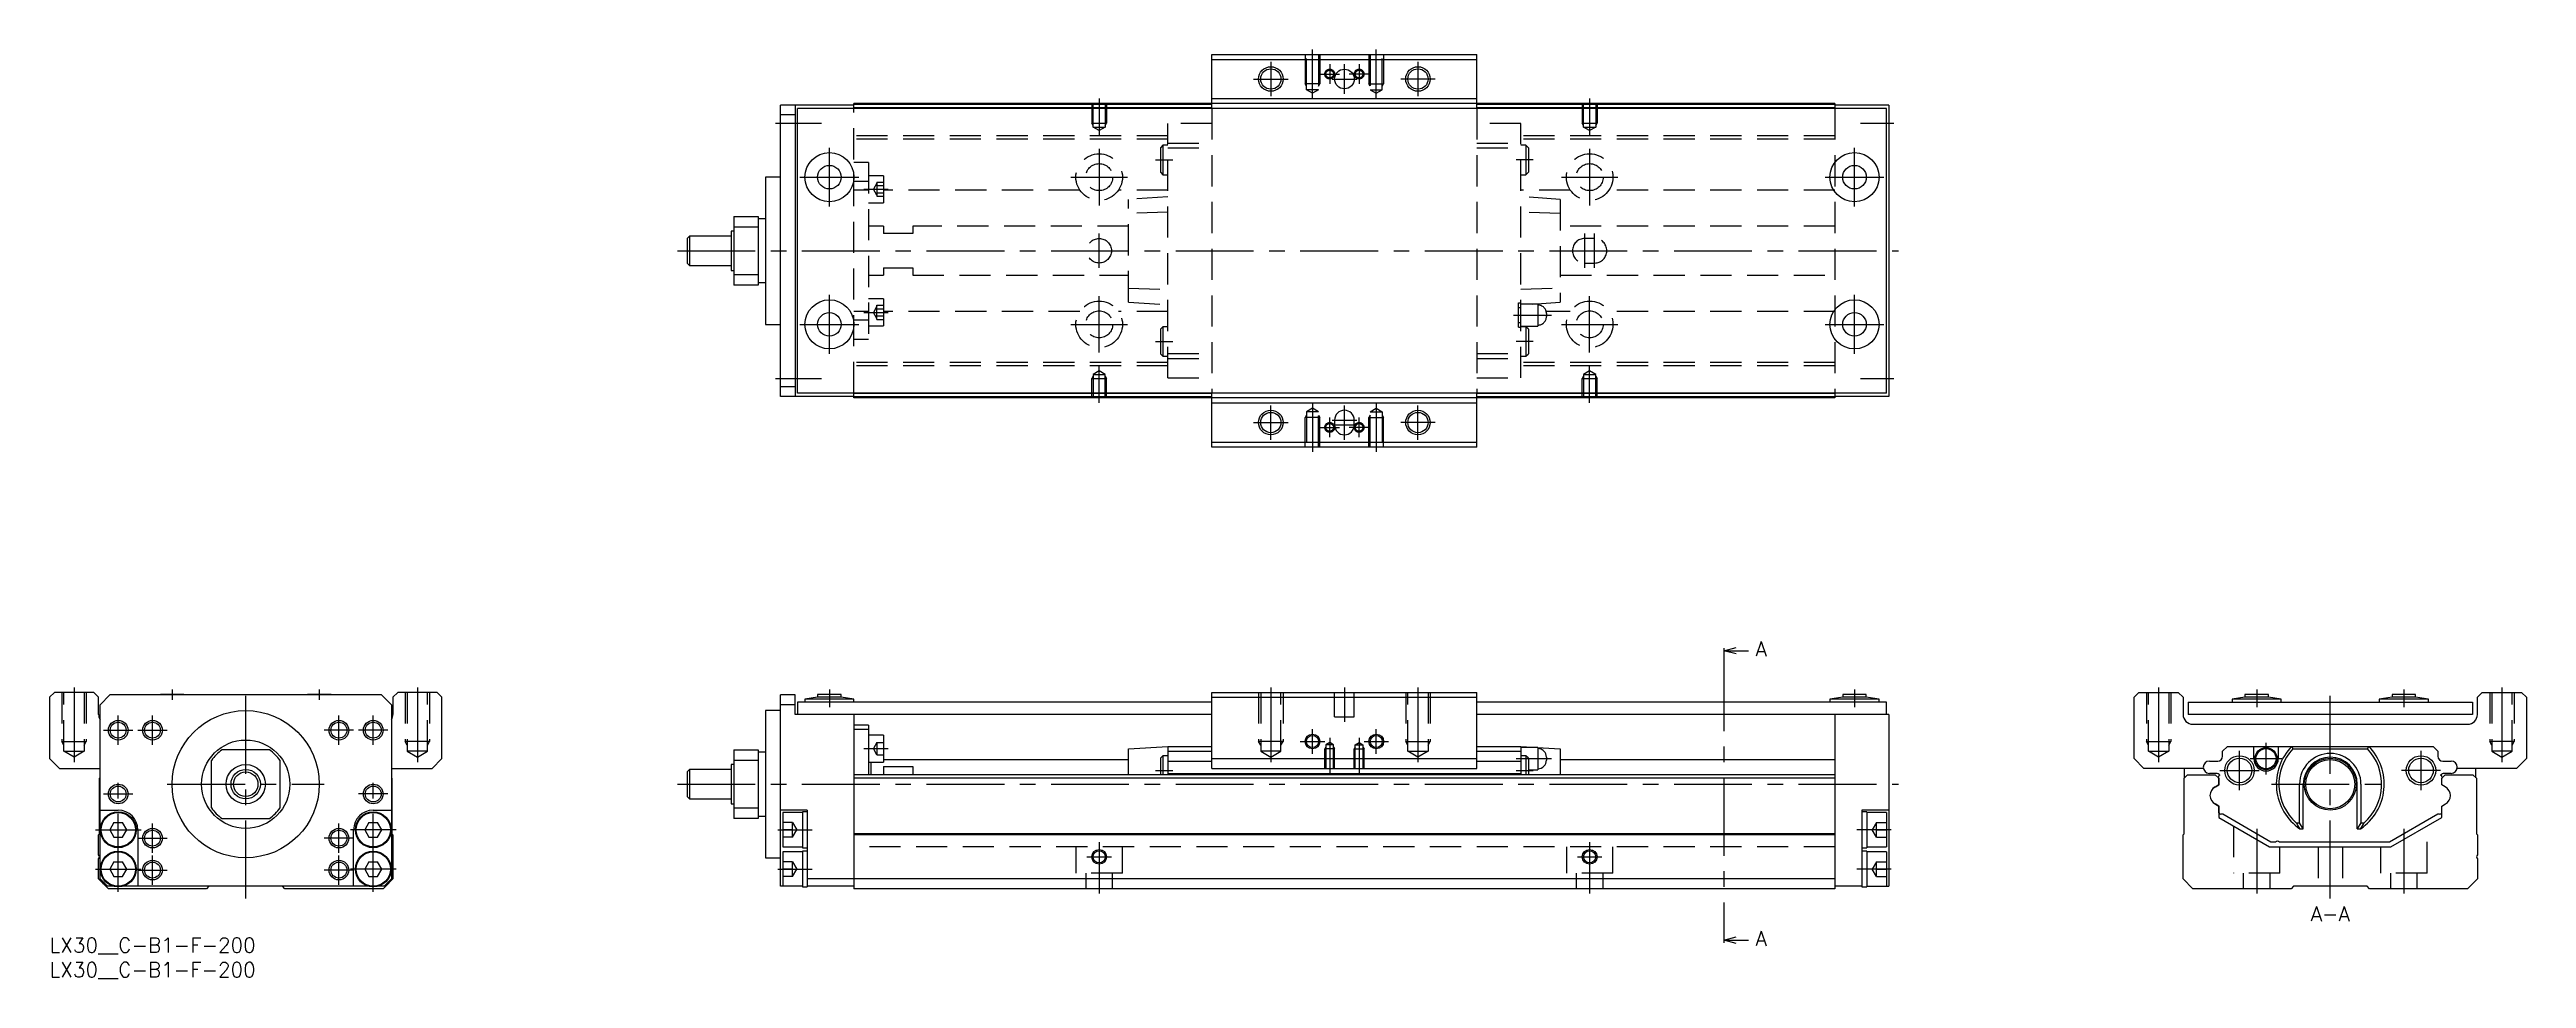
# Model space of a CAD drawing. Extents: x 0 to 505, y -8 to 181.
import ezdxf

# ---------------------------------------------------------------- set-up
doc = ezdxf.new("R2010")
doc.units = 0
doc.header["$LTSCALE"] = 0.5
doc.linetypes.add('CENTER', pattern=[50.8, 31.75, -6.35, 6.35, -6.35])
doc.linetypes.add('DASHED', pattern=[19.05, 12.7, -6.35])
for name, color, linetype in [('MSM_CENTER', 1, 'CENTER'), ('MSM_CONTINUOUS', 7, 'CONTINUOUS'), ('MSM_DASHED', 4, 'DASHED'), ('MSM_NARROW', 5, 'CONTINUOUS'), ('MSM_PART_NUMBER', 7, 'CONTINUOUS')]:
    doc.layers.add(name, color=color, linetype=linetype)
doc.styles.get("Standard").update_dxf_attribs({"font": 'txt.shx', "height": 3, "bigfont": 'bigfont.shx'})

# ---------------------------------------------------------------- blocks, each defined once
blk = doc.blocks.new('*U2')
at = {"layer": 'MSM_PART_NUMBER'}
blk.add_text('LX30__C-B1-F-200', height=3, dxfattribs=at).set_placement((0, -3))
blk = doc.blocks.new('*U3')
at = {"layer": 'MSM_PART_NUMBER'}
blk.add_text('LX30__C-B1-F-200', height=3, dxfattribs=at).set_placement((0, -8))

msp = doc.modelspace()

# ---------------------------------------------------------------- linework, layer by layer
at = {"layer": 'MSM_CENTER'}
for p, q in [((249, 178.5), (249, 171.5)), ((257.5, 171.09), (257.5, 181)), ((261, 178), (261, 174)), ((264, 172), (264, 178)), ((267, 178), (267, 174)), ((270.5, 171.09), (270.5, 181)), ((279, 178.5), (279, 171.5)), ((245.5, 175), (252.5, 175)), ((259, 176), (263, 176)), ((261.5, 175), (266.5, 175)), ((269, 176), (265, 176)), ((282.5, 175), (275.5, 175)), ((214, 171), (214, 163.49)), ((314, 171), (314, 163.49)), ((148, 166), (157.4, 166)), ((369.25, 166), (376, 166)), ((159, 149), (159, 161)), ((214, 160.75), (214, 149.25)), ((225.5, 158.5), (229, 158.5)), ((302.5, 158.5), (299, 158.5)), ((314, 160.75), (314, 149.25)), ((368, 149), (368, 161)), ((153, 155), (165, 155)), ((166, 152.55), (171, 152.55)), ((208.25, 155), (219.75, 155)), ((308.25, 155), (319.75, 155)), ((362, 155), (374, 155)), ((214, 136.5), (214, 143.5)), ((313, 136.5), (313, 143.5)), ((315, 136.5), (315, 143.5)), ((128, 140), (377, 140)), ((159, 119), (159, 131)), ((166, 127.44), (171, 127.44)), ((214, 119.25), (214, 130.75)), ((298.5, 126.9), (306.2, 126.9)), ((314, 119.25), (314, 130.75)), ((368, 119), (368, 131)), ((153, 125), (165, 125)), ((208.25, 125), (219.75, 125)), ((225.5, 121.5), (229, 121.5)), ((302.5, 121.5), (299, 121.5)), ((308.25, 125), (319.75, 125)), ((362, 125), (374, 125)), ((214, 109), (214, 116.51)), ((314, 109), (314, 116.51)), ((148, 114), (157.4, 114)), ((369.25, 114), (376, 114)), ((249, 101.5), (249, 108.5)), ((257.5, 108.91), (257.5, 99)), ((264, 101.5), (264, 108.5)), ((270.5, 108.91), (270.5, 99)), ((279, 101.5), (279, 108.5)), ((245.5, 105), (252.5, 105)), ((259, 104), (263, 104)), ((261, 102), (261, 106)), ((261.5, 105.5), (266.5, 105.5)), ((261.5, 104.5), (266.5, 104.5)), ((269, 104), (265, 104)), ((267, 102), (267, 106)), ((282.5, 105), (275.5, 105)), ((341.37, 58), (341.37, 0)), ((5, 51), (5, 35.81)), ((25, 50.6), (25, 48.5)), ((40, 8), (40, 51.5)), ((55, 50.6), (55, 48.5)), ((75, 51), (75, 35.81)), ((159, 50.6), (159, 47)), ((249, 51), (249, 35.81)), ((264, 51), (264, 44)), ((279, 51), (279, 35.81)), ((368, 50.6), (368, 47)), ((430, 51), (430, 35.81)), ((450, 50.6), (450, 47)), ((465, 8), (465, 51.5)), ((480, 50.6), (480, 47)), ((500, 51), (500, 35.81)), ((11, 42.3), (17, 42.3)), ((14, 39.3), (14, 45.3)), ((18, 42.3), (24, 42.3)), ((21, 39.3), (21, 45.3)), ((62, 42.3), (56, 42.3)), ((59, 39.3), (59, 45.3)), ((69, 42.3), (63, 42.3)), ((66, 39.3), (66, 45.3)), ((257.5, 37.5), (257.5, 42.5)), ((261, 40.76), (261, 33.5)), ((267, 40.76), (267, 33.5)), ((270.5, 37.5), (270.5, 42.5)), ((166, 38.55), (171, 38.55)), ((255, 40), (260, 40)), ((268, 40), (273, 40)), ((299, 36.5), (306.2, 36.5)), ((446.5, 30.1), (446.5, 38.1)), ((448.65, 36.5), (455.15, 36.5)), ((451.9, 33.25), (451.9, 39.75)), ((483.5, 30.1), (483.5, 38.1)), ((14, 9.35), (14, 32.3)), ((24, 31.3), (56, 31.3)), ((66, 9.35), (66, 32.3)), ((128, 31.3), (377, 31.3)), ((225.5, 34.1), (229, 34.1)), ((299, 34.1), (302.5, 34.1)), ((442.5, 34.1), (450.5, 34.1)), ((453, 31.3), (477, 31.3)), ((487.5, 34.1), (479.5, 34.1)), ((11, 29.3), (17, 29.3)), ((69, 29.3), (63, 29.3)), ((9.35, 22), (18.65, 22)), ((18, 20.3), (24, 20.3)), ((21, 17.3), (21, 23.3)), ((62, 20.3), (56, 20.3)), ((59, 17.3), (59, 23.3)), ((70.65, 22), (61.35, 22)), ((148.5, 22), (155.5, 22)), ((375.5, 22), (368.5, 22)), ((450, 22.18), (450, 9)), ((480, 22.18), (480, 9)), ((21, 10.8), (21, 16.8)), ((59, 10.8), (59, 16.8)), ((211.5, 16.5), (216.5, 16.5)), ((214, 19.5), (214, 9)), ((311.5, 16.5), (316.5, 16.5)), ((314, 19.5), (314, 9)), ((9.35, 14), (18.65, 14)), ((18, 13.8), (24, 13.8)), ((62, 13.8), (56, 13.8)), ((70.65, 14), (61.35, 14)), ((148.5, 14), (155.5, 14)), ((375.5, 14), (368.5, 14))]:
    msp.add_line(p, q, dxfattribs=at)
at = {"layer": 'MSM_CONTINUOUS'}
for p, q in [((237, 180), (291, 180)), ((237, 169), (237, 180)), ((237, 179), (291, 179)), ((291, 169), (291, 180)), ((164, 169.7), (149, 169.7)), ((149, 110.3), (149, 169.7)), ((152, 167.7), (149, 167.7)), ((152, 169.7), (152, 110.3)), ((152.5, 111), (152.5, 169)), ((374.5, 169), (152.5, 169)), ((364, 170), (164, 170)), ((164, 169), (164, 170)), ((237, 169.8), (164, 169.8)), ((237, 169.1), (164, 169.1)), ((237, 171), (291, 171)), ((364, 169.8), (291, 169.8)), ((364, 169.1), (291, 169.1)), ((364, 170), (364, 169)), ((375, 169.7), (364, 169.7)), ((374.5, 111), (374.5, 169)), ((375, 169.7), (375, 110.3)), ((146, 155), (146, 125)), ((149, 155), (146, 155)), ((139.5, 147), (144.5, 147)), ((139.5, 147), (139.5, 133)), ((144.5, 147), (144.5, 133)), ((146, 146.5), (144.5, 146.5)), ((130.5, 143), (130, 142.5)), ((130, 142.5), (130, 137.5)), ((130.5, 143), (130.5, 137)), ((139, 143), (130.5, 143)), ((139, 144), (139, 136)), ((139.5, 144), (139, 144)), ((144.5, 144.82), (139.5, 144.82)), ((130, 137.5), (130.5, 137)), ((130.5, 137), (139, 137)), ((139, 136), (139.5, 136)), ((139.5, 135.18), (144.5, 135.18)), ((144.5, 133), (139.5, 133)), ((144.5, 133.5), (146, 133.5)), ((146, 125), (149, 125)), ((152, 112.3), (149, 112.3)), ((164, 110.3), (149, 110.3)), ((374.5, 111), (152.5, 111)), ((164, 110), (164, 111)), ((237, 110.9), (164, 110.9)), ((237, 110.2), (164, 110.2)), ((364, 110), (164, 110)), ((237, 100), (237, 111)), ((237, 109), (291, 109)), ((291, 100), (291, 111)), ((364, 110.9), (291, 110.9)), ((364, 110.2), (291, 110.2)), ((364, 111), (364, 110)), ((375, 110.3), (364, 110.3)), ((262, 105.5), (262, 104.5)), ((266, 104.5), (266, 105.5)), ((237, 101), (291, 101)), ((291, 100), (237, 100)), ((341.37, 58.5), (343.87, 59.17)), ((341.37, 59), (341.37, 58)), ((343.87, 57.83), (341.37, 58.5)), ((341.37, 58.5), (346.38, 58.5)), ((1, 50), (0, 49)), ((0, 49), (0, 36.5)), ((9, 50), (1, 50)), ((10, 49), (9, 50)), ((10, 45.5), (10, 49)), ((12.3, 49.5), (10.3, 47.5)), ((10.3, 12), (10.3, 47.5)), ((67.7, 49.5), (12.3, 49.5)), ((22.6, 49.6), (22.6, 49.5)), ((27.4, 49.6), (22.6, 49.6)), ((27.4, 49.5), (27.4, 49.6)), ((52.6, 49.6), (52.6, 49.5)), ((57.4, 49.6), (52.6, 49.6)), ((57.4, 49.5), (57.4, 49.6)), ((69.7, 47.5), (67.7, 49.5)), ((69.7, 47.5), (69.7, 12)), ((71, 50), (70, 49)), ((70, 49), (70, 45.5)), ((79, 50), (71, 50)), ((80, 49), (79, 50)), ((80, 36.5), (80, 49)), ((149, 46.3), (146, 46.3)), ((146, 46.3), (146, 16.3)), ((149, 10.5), (149, 49.5)), ((152, 49.5), (149, 49.5)), ((152, 47.5), (149, 47.5)), ((152, 45.5), (152, 49.5)), ((237, 45.5), (152, 45.5)), ((152.5, 48), (152.5, 45.5)), ((237, 48), (152.5, 48)), ((156.6, 49), (154, 48.6)), ((154, 48.6), (154, 48)), ((164, 48.6), (154, 48.6)), ((156.6, 49.6), (156.6, 49)), ((161.4, 49.6), (156.6, 49.6)), ((161.4, 49), (156.6, 49)), ((161.4, 49), (161.4, 49.6)), ((164, 48.6), (161.4, 49)), ((164, 48), (164, 48.6)), ((164, 45.5), (164, 10)), ((237, 34.5), (237, 50)), ((237, 50), (291, 50)), ((237, 49), (291, 49)), ((291, 34.5), (291, 50)), ((374.5, 48), (291, 48)), ((375, 45.5), (291, 45.5)), ((365.6, 49), (363, 48.6)), ((363, 48.6), (363, 48)), ((373, 48.6), (363, 48.6)), ((364, 45.5), (364, 10)), ((365.6, 49.6), (365.6, 49)), ((370.4, 49.6), (365.6, 49.6)), ((370.4, 49), (365.6, 49)), ((370.4, 49), (370.4, 49.6)), ((373, 48.6), (370.4, 49)), ((373, 48), (373, 48.6)), ((374.5, 45.5), (374.5, 48)), ((375, 45.5), (375, 10.5)), ((425, 49), (426, 50)), ((425, 36.5), (425, 49)), ((426, 50), (434, 50)), ((434, 50), (435, 49)), ((435, 49), (435, 45.5)), ((436, 48), (436, 45.5)), ((436, 48), (494, 48)), ((494, 45.5), (436, 45.5)), ((447.6, 49), (445, 48.6)), ((455, 48.6), (445, 48.6)), ((445, 48.6), (445, 48)), ((452.4, 49.6), (447.6, 49.6)), ((447.6, 49.6), (447.6, 49)), ((452.4, 49), (447.6, 49)), ((452.4, 49), (452.4, 49.6)), ((455, 48.6), (452.4, 49)), ((455, 48), (455, 48.6)), ((477.6, 49), (475, 48.6)), ((485, 48.6), (475, 48.6)), ((475, 48.6), (475, 48)), ((482.4, 49.6), (477.6, 49.6)), ((477.6, 49.6), (477.6, 49)), ((482.4, 49), (477.6, 49)), ((482.4, 49), (482.4, 49.6)), ((485, 48.6), (482.4, 49)), ((485, 48), (485, 48.6)), ((494, 48), (494, 45.5)), ((495, 49), (496, 50)), ((495, 45.5), (495, 49)), ((496, 50), (504, 50)), ((504, 50), (505, 49)), ((505, 49), (505, 36.5)), ((167, 43.3), (164, 43.3)), ((167, 42.45), (164, 42.45)), ((167, 43.3), (167, 33.2)), ((170, 41.3), (167, 41.3)), ((170, 41.3), (170, 35.8)), ((437, 43.5), (493, 43.5)), ((0, 36.5), (2, 34.5)), ((33, 26.48), (33, 36.12)), ((44.82, 38.3), (35.18, 38.3)), ((47, 26.48), (47, 36.12)), ((78, 34.5), (80, 36.5)), ((139.5, 38.3), (144.5, 38.3)), ((139.5, 38.3), (139.5, 24.3)), ((144.5, 36.12), (139.5, 36.12)), ((144.5, 38.3), (144.5, 24.3)), ((146, 37.8), (144.5, 37.8)), ((167, 35.8), (170, 35.8)), ((167.5, 33.2), (167.5, 35.8)), ((170, 36.3), (220, 36.3)), ((220, 38.5), (228, 39)), ((220, 33.2), (220, 38.5)), ((227, 37.1), (226.5, 36.6)), ((226.5, 36.6), (226.5, 33.2)), ((228, 37.1), (227, 37.1)), ((227, 37.1), (227, 33.2)), ((228, 39), (237, 39)), ((228, 39), (228, 33.2)), ((228, 38), (237, 38)), ((228, 36), (237, 36)), ((237, 36.5), (291, 36.5)), ((291, 39), (300, 39)), ((291, 38), (300, 38)), ((291, 36), (300, 36)), ((300, 39), (308, 38.5)), ((300, 39), (300, 33.2)), ((303.45, 38.75), (300, 38.75)), ((301, 37.1), (300, 37.1)), ((301.5, 36.6), (301, 37.1)), ((301, 37.1), (301, 33.2)), ((301.5, 36.6), (301.5, 33.2)), ((303.45, 38.75), (303.45, 34.25)), ((305.2, 36.8), (305.2, 36.2)), ((308, 38.5), (308, 33.2)), ((308, 36.3), (364, 36.3)), ((427, 34.5), (425, 36.5)), ((440.35, 36), (442.05, 36)), ((443.05, 38), (444.05, 39)), ((443.05, 37), (443.05, 38)), ((444.05, 39), (485.95, 39)), ((449.4, 36.5), (449.4, 39)), ((454.4, 39), (454.4, 36.5)), ((457.14, 39), (457.4, 38.5)), ((457.4, 38.5), (472.6, 38.5)), ((472.6, 38.5), (472.86, 39)), ((485.95, 39), (486.95, 38)), ((486.95, 38), (486.95, 37)), ((487.95, 36), (489.65, 36)), ((505, 36.5), (503, 34.5)), ((2, 34.5), (10.3, 34.5)), ((10.2, 32.5), (10.3, 32.6)), ((10.2, 21.2), (10.2, 32.5)), ((69.7, 34.5), (78, 34.5)), ((69.7, 32.6), (69.8, 32.5)), ((69.8, 32.5), (69.8, 21.2)), ((130.5, 34.3), (130, 33.8)), ((130, 33.8), (130, 28.8)), ((139, 34.3), (130.5, 34.3)), ((130.5, 34.3), (130.5, 28.3)), ((139.5, 35.3), (139, 35.3)), ((139, 35.3), (139, 27.3)), ((364, 33.2), (164, 33.2)), ((364, 32.5), (164, 32.5)), ((170, 34.87), (176, 34.87)), ((170, 34.87), (170, 33.2)), ((176, 34.87), (176, 33.2)), ((228, 33.5), (300, 33.5)), ((237, 34.5), (291, 34.5)), ((301.5, 34.25), (303.45, 34.25)), ((439.13, 34.5), (427, 34.5)), ((435.2, 32.5), (435.9, 33.2)), ((435.2, 21.2), (435.2, 32.5)), ((435.3, 32.6), (435.3, 34.5)), ((435.9, 33.2), (441.55, 33.2)), ((441.75, 33.5), (440.35, 33.5)), ((442.25, 31.15), (441.5, 30.72)), ((441.55, 33.2), (442.25, 32.5)), ((441.6, 30.78), (442.25, 31.15)), ((442.2, 32.55), (442.2, 32.7)), ((442.25, 32.5), (442.2, 32.55)), ((442.25, 31.15), (442.25, 32.5)), ((442.25, 32.5), (442.25, 31.15)), ((458.74, 23.45), (458.74, 31.3)), ((459.5, 22.2), (459.5, 31.3)), ((470.5, 22.2), (470.5, 31.3)), ((471.26, 31.3), (471.26, 23.45)), ((487.75, 32.5), (488.45, 33.2)), ((487.75, 31.15), (487.75, 32.5)), ((488.4, 30.78), (487.75, 31.15)), ((487.8, 32.7), (487.8, 32.55)), ((489.65, 33.5), (488.25, 33.5)), ((488.4, 30.78), (488.49, 30.73)), ((488.45, 33.2), (494.1, 33.2)), ((503, 34.5), (490.87, 34.5)), ((494.1, 33.2), (494.8, 32.5)), ((494.7, 32.6), (494.7, 34.5)), ((494.8, 32.5), (494.8, 21.2)), ((10.3, 26), (14, 26)), ((66, 26), (69.7, 26)), ((130, 28.8), (130.5, 28.3)), ((130.5, 28.3), (139, 28.3)), ((139, 27.3), (139.5, 27.3)), ((139.5, 26.48), (144.5, 26.48)), ((154.5, 26), (149, 26)), ((153.5, 25.5), (149.5, 25.5)), ((149.5, 25.5), (149.5, 18.5)), ((154.5, 25.65), (153.5, 25.65)), ((153.5, 25.65), (153.5, 18.35)), ((154.5, 26), (154.5, 10.35)), ((375, 26), (369.5, 26)), ((369.5, 26), (369.5, 10.35)), ((370.5, 25.65), (369.5, 25.65)), ((370.5, 25.65), (370.5, 18.35)), ((374.5, 25.5), (370.5, 25.5)), ((374.5, 25.5), (374.5, 18.5)), ((442.25, 26.85), (441.5, 27.28)), ((441.6, 27.22), (442.25, 26.85)), ((442.25, 25.45), (442.25, 26.85)), ((442.25, 26.85), (442.25, 24.5)), ((487.75, 26.85), (488.5, 27.28)), ((487.75, 24.5), (487.75, 26.85)), ((10, 21), (10.2, 21.2)), ((10, 16.9), (10, 21)), ((13.13, 23.5), (12.27, 22)), ((12.27, 22), (13.13, 20.5)), ((13.13, 23.5), (14.87, 23.5)), ((13.13, 20.5), (14.87, 20.5)), ((15.73, 22), (14.87, 23.5)), ((14.87, 20.5), (15.73, 22)), ((18, 22), (18, 10.5)), ((35.18, 24.3), (44.82, 24.3)), ((62, 10.5), (62, 22)), ((65.13, 23.5), (64.27, 22)), ((64.27, 22), (65.13, 20.5)), ((65.13, 23.5), (66.87, 23.5)), ((65.13, 20.5), (66.87, 20.5)), ((67.73, 22), (66.87, 23.5)), ((66.87, 20.5), (67.73, 22)), ((69.8, 21.2), (70, 21)), ((70, 21), (70, 12)), ((144.5, 24.3), (139.5, 24.3)), ((144.5, 24.8), (146, 24.8)), ((364, 21.2), (164, 21.2)), ((364, 21), (164, 21)), ((435, 21), (435.2, 21.2)), ((435, 12), (435, 21)), ((442.25, 24.5), (452.64, 18.5)), ((443.1, 25.16), (442.7, 25.16)), ((452.91, 19.5), (443.1, 25.16)), ((458.07, 23.45), (458.74, 23.45)), ((459.5, 22.2), (458.74, 23.45)), ((458.82, 22.2), (459.5, 22.2)), ((471.26, 23.45), (470.5, 22.2)), ((470.5, 22.2), (471.18, 22.2)), ((471.26, 23.45), (471.93, 23.45)), ((486.9, 25.16), (477.09, 19.5)), ((477.36, 18.5), (487.75, 24.5)), ((487.3, 25.16), (486.9, 25.16)), ((494.8, 21.2), (495, 21)), ((495, 21), (495, 16.9)), ((10, 12), (10, 16.1)), ((13.13, 15.5), (12.27, 14)), ((13.13, 15.5), (14.87, 15.5)), ((15.73, 14), (14.87, 15.5)), ((65.13, 15.5), (64.27, 14)), ((65.13, 15.5), (66.87, 15.5)), ((67.73, 14), (66.87, 15.5)), ((146, 16.3), (149, 16.3)), ((149.5, 18.5), (153.5, 18.5)), ((153.5, 17.5), (149.5, 17.5)), ((149.5, 17.5), (149.5, 10.5)), ((153.5, 18.35), (154.5, 18.35)), ((154.5, 17.65), (153.5, 17.65)), ((153.5, 17.65), (153.5, 10.35)), ((369.5, 18.35), (370.5, 18.35)), ((370.5, 17.65), (369.5, 17.65)), ((370.5, 18.5), (374.5, 18.5)), ((370.5, 17.65), (370.5, 10.35)), ((374.5, 17.5), (370.5, 17.5)), ((374.5, 17.5), (374.5, 10.5)), ((452.64, 18.5), (477.36, 18.5)), ((453.85, 19.5), (452.91, 19.5)), ((477.09, 19.5), (454.65, 19.5)), ((495, 16.1), (495, 12)), ((12, 10), (10, 12)), ((11.8, 10.5), (10.3, 12)), ((12.96, 10.5), (11.8, 10.5)), ((12.27, 14), (13.13, 12.5)), ((13.13, 12.5), (14.87, 12.5)), ((14.87, 12.5), (15.73, 14)), ((64.96, 10.5), (15.04, 10.5)), ((32.5, 10.5), (32, 10)), ((48, 10), (47.5, 10.5)), ((64.27, 14), (65.13, 12.5)), ((65.13, 12.5), (66.87, 12.5)), ((66.87, 12.5), (67.73, 14)), ((68.2, 10.5), (67.04, 10.5)), ((70, 12), (68, 10)), ((69.7, 12), (68.2, 10.5)), ((153.5, 10.5), (149, 10.5)), ((153.5, 10.35), (154.5, 10.35)), ((364, 12), (154.5, 12)), ((164, 10.5), (154.5, 10.5)), ((369.5, 10.5), (364, 10.5)), ((369.5, 10.35), (370.5, 10.35)), ((370.5, 10.5), (375, 10.5)), ((437, 10), (435, 12)), ((457.5, 10.5), (457, 10)), ((472.5, 10.5), (457.5, 10.5)), ((473, 10), (472.5, 10.5)), ((495, 12), (493, 10)), ((32, 10), (12, 10)), ((68, 10), (48, 10)), ((364, 10), (164, 10)), ((457, 10), (437, 10)), ((493, 10), (473, 10)), ((341.37, -0.5), (343.87, 0.17)), ((341.37, 0), (341.37, -1)), ((343.87, -1.17), (341.37, -0.5)), ((341.37, -0.5), (346.38, -0.5))]:
    msp.add_line(p, q, dxfattribs=at)
for centre, radius in [((249, 175), 2.07), ((264, 175), 2), ((279, 175), 2.07), ((159, 155), 5), ((159, 155), 2.4), ((368, 155), 5), ((368, 155), 2.4), ((159, 125), 5), ((159, 125), 2.4), ((368, 125), 5), ((368, 125), 2.4), ((249, 105), 2.07), ((279, 105), 2.07), ((40, 31.3), 15), ((14, 42.3), 1.62), ((21, 42.3), 1.62), ((59, 42.3), 1.62), ((66, 42.3), 1.62), ((257.5, 40), 1.23), ((270.5, 40), 1.23), ((40, 31.3), 9), ((446.5, 34.1), 3), ((446.5, 34.1), 2.5), ((451.9, 36.5), 2.25), ((451.9, 36.5), 2.05), ((465, 31.3), 5.3), ((465, 31.3), 5), ((483.5, 34.1), 3), ((483.5, 34.1), 2.5), ((14, 29.3), 1.62), ((40, 31.3), 4), ((40, 31.3), 3), ((40, 31.3), 2.5), ((66, 29.3), 1.62), ((14, 22), 3.65), ((14, 22), 3.5), ((66, 22), 3.65), ((66, 22), 3.5), ((21, 20.3), 1.62), ((59, 20.3), 1.62), ((14, 14), 3.65), ((14, 14), 3.5), ((21, 13.8), 1.62), ((59, 13.8), 1.62), ((66, 14), 3.65), ((66, 14), 3.5), ((214, 16.5), 1.23), ((314, 16.5), 1.23)]:
    msp.add_circle(centre, radius, dxfattribs=at)
for centre, radius, start, end in [((264, 105.5), 2, 0, 180), ((264, 104.5), 2, 180, 0), ((12, 45.5), 2, 180, 211.7883), ((68, 45.5), 2, 328.2117, 0), ((437, 45.5), 2, 180, 270), ((493, 45.5), 2, 270, 0), ((40, 31.3), 8.5, 124.5603, 145.4397), ((40, 31.3), 8.5, 34.5603, 55.4397), ((303.45, 36.8), 1.75, 0, 90), ((303.45, 36.2), 1.75, 270, 0), ((440.35, 34.75), 1.25, 90, 270), ((442.05, 37), 1, 270, 0), ((451.9, 36.5), 2.5, 180, 0), ((465, 31.3), 11, 135.573, 235.8196), ((465, 31.3), 10.47, 136.5713, 228.5552), ((465, 31.3), 6.26, 0, 180), ((465, 31.3), 5.5, 0, 180), ((465, 31.3), 11, 304.1804, 44.427), ((465, 31.3), 10.47, 311.4448, 43.4287), ((487.95, 37), 1, 180, 270), ((489.65, 34.75), 1.25, 270, 90), ((442.65, 28.85), 2.2, 121.4553, 176.019), ((442.65, 28.85), 2.2, 121.3887, 134.5331), ((441.75, 32.5), 1, 41.234, 90), ((442.7, 32.7), 0.5, 113.3254, 180), ((488.25, 32.5), 1, 90, 138.766), ((487.3, 32.7), 0.5, 0, 66.6746), ((487.35, 28.85), 2.2, 3.981, 61.4552), ((14, 22), 4, 0, 90), ((40, 31.3), 8.5, 214.5603, 235.4397), ((40, 31.3), 8.5, 304.5603, 325.4397), ((66, 22), 4, 90, 180), ((442.65, 29.15), 2.2, 183.981, 241.4552), ((442.7, 25.66), 0.5, 205.8419, 270), ((487.3, 25.66), 0.5, 270, 334.1581), ((487.35, 29.15), 2.2, 301.4553, 356.019), ((466.51, 27.65), 9.43, 206.4456, 215.3272), ((464, 27.35), 8.84, 324.3755, 333.8517), ((9.7, 16.5), 0.5, 306.8699, 53.1301), ((454.25, 19.2), 0.5, 36.8699, 143.1301), ((495.3, 16.5), 0.5, 126.8699, 233.1301), ((12.3, 12.5), 2, 216.8699, 233.1301), ((67.7, 12.5), 2, 306.8699, 323.1301)]:
    msp.add_arc(centre, radius, start, end, dxfattribs=at)
at = {"layer": 'MSM_DASHED'}
for p, q in [((256, 180), (256, 174)), ((256.27, 172.8), (256.27, 180)), ((258.73, 180), (258.73, 172.8)), ((259, 180), (259, 174)), ((269, 180), (269, 174)), ((269.27, 180), (269.27, 172.8)), ((271.73, 172.8), (271.73, 180)), ((272, 180), (272, 174)), ((259, 174), (256, 174)), ((256.27, 173.53), (256, 174)), ((258.73, 172.8), (256.27, 172.8)), ((257.5, 172.09), (256.27, 172.8)), ((258.73, 172.8), (257.5, 172.09)), ((258.73, 173.53), (259, 174)), ((269, 174), (272, 174)), ((269.27, 173.53), (269, 174)), ((269.27, 172.8), (271.73, 172.8)), ((269.27, 172.8), (270.5, 172.09)), ((270.5, 172.09), (271.73, 172.8)), ((271.73, 173.53), (272, 174)), ((164, 111), (164, 169)), ((212.5, 170), (212.5, 166)), ((212.77, 165.2), (212.77, 170)), ((215.23, 170), (215.23, 165.2)), ((215.5, 170), (215.5, 166)), ((237, 169), (237, 111)), ((291, 169), (291, 111)), ((312.5, 170), (312.5, 166)), ((312.77, 165.2), (312.77, 170)), ((315.23, 170), (315.23, 165.2)), ((315.5, 170), (315.5, 166)), ((364, 169), (364, 111)), ((228, 163.45), (164, 163.45)), ((228, 162.75), (164, 162.75)), ((212.77, 165.53), (212.5, 166)), ((212.5, 166), (215.5, 166)), ((212.77, 165.2), (215.23, 165.2)), ((214, 164.49), (212.77, 165.2)), ((215.23, 165.2), (214, 164.49)), ((215.23, 165.53), (215.5, 166)), ((237, 165.9), (228, 165.9)), ((228, 114.1), (228, 165.9)), ((228, 161.95), (237, 161.95)), ((300, 165.9), (291, 165.9)), ((291, 161.95), (300, 161.95)), ((300, 114.1), (300, 165.9)), ((364, 163.45), (300, 163.45)), ((364, 162.75), (300, 162.75)), ((312.77, 165.53), (312.5, 166)), ((312.5, 166), (315.5, 166)), ((312.77, 165.2), (315.23, 165.2)), ((314, 164.49), (312.77, 165.2)), ((315.23, 165.2), (314, 164.49)), ((315.23, 165.53), (315.5, 166)), ((167, 158), (164, 158)), ((167, 158), (167, 122)), ((227, 161.5), (226.5, 161)), ((226.5, 161), (226.5, 156)), ((227, 161.5), (227, 155.5)), ((228, 161.5), (227, 161.5)), ((228, 160.95), (237, 160.95)), ((291, 160.95), (300, 160.95)), ((301, 161.5), (300, 161.5)), ((301, 161.5), (301, 155.5)), ((301.5, 161), (301, 161.5)), ((301.5, 161), (301.5, 156)), ((167, 154.13), (164, 154.13)), ((167, 152.38), (164, 152.38)), ((170, 155.3), (167, 155.3)), ((168.7, 153.8), (167.98, 152.55)), ((168.7, 151.3), (167.98, 152.55)), ((168.7, 154), (170, 154)), ((168.7, 154), (168.7, 151.11)), ((168.7, 153.28), (170, 153.28)), ((168.7, 151.83), (170, 151.83)), ((170, 155.3), (170, 149.8)), ((210.05, 152.36), (170, 152.36)), ((228, 152.36), (217.95, 152.36)), ((226.5, 156), (227, 155.5)), ((227, 155.5), (228, 155.5)), ((300, 155.5), (301, 155.5)), ((310.05, 152.36), (300, 152.36)), ((301, 155.5), (301.5, 156)), ((364, 152.36), (317.95, 152.36)), ((167, 149.8), (170, 149.8)), ((168.7, 151.11), (170, 151.11)), ((228, 151), (220, 150.47)), ((220, 129.53), (220, 150.47)), ((228, 147.86), (220, 147.6)), ((308, 150.47), (300, 151)), ((308, 147.6), (300, 147.86)), ((308, 150.47), (308, 129.53)), ((170, 145), (167, 145)), ((170, 145), (170, 143.5)), ((176, 143.5), (170, 143.5)), ((176, 145), (176, 143.5)), ((220, 145), (176, 145)), ((364, 145), (308, 145)), ((315, 142.5), (313, 142.5)), ((170, 136.5), (176, 136.5)), ((170, 136.5), (170, 135)), ((176, 136.5), (176, 135)), ((313, 137.5), (315, 137.5)), ((167, 135), (170, 135)), ((176, 135), (220, 135)), ((220, 132.4), (228, 132.14)), ((300, 132.14), (308, 132.4)), ((308, 135), (364, 135)), ((167, 127.62), (164, 127.62)), ((170, 130.19), (167, 130.19)), ((168.7, 128.69), (167.98, 127.44)), ((168.7, 126.19), (167.98, 127.44)), ((168.7, 128.89), (170, 128.89)), ((168.7, 126), (168.7, 128.89)), ((168.7, 128.17), (170, 128.17)), ((168.7, 126.72), (170, 126.72)), ((170, 130.19), (170, 124.69)), ((210.05, 127.64), (170, 127.64)), ((228, 127.64), (217.95, 127.64)), ((220, 129.53), (228, 129)), ((299.5, 129.4), (300, 129.4)), ((299.5, 124.4), (299.5, 129.4)), ((300, 128.4), (299.5, 128.4)), ((303.45, 129.15), (300, 129.15)), ((302.26, 129.15), (308, 129.53)), ((303.45, 129.15), (303.45, 124.65)), ((310.05, 127.64), (305.14, 127.64)), ((305.2, 127.2), (305.2, 126.6)), ((364, 127.64), (317.95, 127.64)), ((167, 125.87), (164, 125.87)), ((164, 122), (167, 122)), ((167, 124.69), (170, 124.69)), ((168.7, 126), (170, 126)), ((227, 124.5), (226.5, 124)), ((226.5, 124), (226.5, 119)), ((228, 124.5), (227, 124.5)), ((227, 124.5), (227, 118.5)), ((299.5, 125.4), (300, 125.4)), ((299.5, 124.4), (300, 124.4)), ((300, 124.65), (303.45, 124.65)), ((301, 124.5), (300, 124.5)), ((301.5, 124), (301, 124.5)), ((301, 124.5), (301, 118.5)), ((301.5, 124), (301.5, 119)), ((228, 117.25), (164, 117.25)), ((228, 116.55), (164, 116.55)), ((226.5, 119), (227, 118.5)), ((227, 118.5), (228, 118.5)), ((228, 119.05), (237, 119.05)), ((228, 118.05), (237, 118.05)), ((291, 119.05), (300, 119.05)), ((291, 118.05), (300, 118.05)), ((300, 118.5), (301, 118.5)), ((364, 117.25), (300, 117.25)), ((364, 116.55), (300, 116.55)), ((301, 118.5), (301.5, 119)), ((212.77, 114.47), (212.5, 114)), ((212.5, 110), (212.5, 114)), ((212.5, 114), (215.5, 114)), ((214, 115.51), (212.77, 114.8)), ((212.77, 114.8), (212.77, 110)), ((212.77, 114.8), (215.23, 114.8)), ((215.23, 114.8), (214, 115.51)), ((215.23, 110), (215.23, 114.8)), ((215.23, 114.47), (215.5, 114)), ((215.5, 110), (215.5, 114)), ((228, 114.1), (237, 114.1)), ((291, 114.1), (300, 114.1)), ((312.77, 114.47), (312.5, 114)), ((312.5, 110), (312.5, 114)), ((312.5, 114), (315.5, 114)), ((314, 115.51), (312.77, 114.8)), ((312.77, 114.8), (312.77, 110)), ((312.77, 114.8), (315.23, 114.8)), ((315.23, 114.8), (314, 115.51)), ((315.23, 110), (315.23, 114.8)), ((315.23, 114.47), (315.5, 114)), ((315.5, 110), (315.5, 114)), ((256.27, 106.47), (256, 106)), ((257.5, 107.91), (256.27, 107.2)), ((256.27, 107.2), (256.27, 100)), ((258.73, 107.2), (256.27, 107.2)), ((258.73, 107.2), (257.5, 107.91)), ((258.73, 100), (258.73, 107.2)), ((258.73, 106.47), (259, 106)), ((269.27, 106.47), (269, 106)), ((269.27, 107.2), (270.5, 107.91)), ((269.27, 100), (269.27, 107.2)), ((269.27, 107.2), (271.73, 107.2)), ((270.5, 107.91), (271.73, 107.2)), ((271.73, 107.2), (271.73, 100)), ((271.73, 106.47), (272, 106)), ((259, 106), (256, 106)), ((256, 100), (256, 106)), ((259, 100), (259, 106)), ((269, 100), (269, 106)), ((269, 106), (272, 106)), ((272, 100), (272, 106)), ((2.5, 50), (2.5, 40)), ((2.93, 38), (2.93, 50)), ((7.07, 50), (7.07, 38)), ((7.5, 50), (7.5, 40)), ((72.5, 50), (72.5, 40)), ((72.93, 50), (72.93, 38)), ((77.07, 38), (77.07, 50)), ((77.5, 50), (77.5, 40)), ((246.5, 50), (246.5, 40)), ((246.93, 50), (246.93, 38)), ((251.07, 38), (251.07, 50)), ((251.5, 50), (251.5, 40)), ((262, 45), (262, 50)), ((266, 45), (266, 50)), ((276.5, 50), (276.5, 40)), ((276.93, 38), (276.93, 50)), ((281.07, 50), (281.07, 38)), ((281.5, 50), (281.5, 40)), ((427.5, 50), (427.5, 40)), ((427.93, 38), (427.93, 50)), ((432.07, 50), (432.07, 38)), ((432.5, 50), (432.5, 40)), ((497.5, 50), (497.5, 40)), ((497.93, 50), (497.93, 38)), ((502.07, 38), (502.07, 50)), ((502.5, 50), (502.5, 40)), ((262, 45), (266, 45)), ((2.5, 40), (7.5, 40)), ((2.93, 39.25), (2.5, 40)), ((5, 36.81), (2.93, 38)), ((2.93, 38), (7.07, 38)), ((7.07, 38), (5, 36.81)), ((7.07, 39.25), (7.5, 40)), ((77.5, 40), (72.5, 40)), ((72.93, 39.25), (72.5, 40)), ((72.93, 38), (75, 36.81)), ((77.07, 38), (72.93, 38)), ((75, 36.81), (77.07, 38)), ((77.07, 39.25), (77.5, 40)), ((168.7, 39.8), (167.98, 38.55)), ((168.7, 37.3), (167.98, 38.55)), ((168.7, 39.8), (170, 39.8)), ((168.7, 39.8), (168.7, 37.3)), ((168.7, 38.55), (170, 38.55)), ((168.7, 37.3), (170, 37.3)), ((251.5, 40), (246.5, 40)), ((246.93, 39.25), (246.5, 40)), ((251.07, 38), (246.93, 38)), ((246.93, 38), (249, 36.81)), ((249, 36.81), (251.07, 38)), ((251.07, 39.25), (251.5, 40)), ((260.22, 38.87), (260, 38.5)), ((262, 38.5), (260, 38.5)), ((260, 34.5), (260, 38.5)), ((261, 39.76), (260.22, 39.31)), ((261.78, 39.31), (260.22, 39.31)), ((260.22, 39.31), (260.22, 34.5)), ((261.78, 39.31), (261, 39.76)), ((261.78, 34.5), (261.78, 39.31)), ((261.78, 38.87), (262, 38.5)), ((262, 34.5), (262, 38.5)), ((266.22, 38.87), (266, 38.5)), ((266, 34.5), (266, 38.5)), ((266, 38.5), (268, 38.5)), ((266.22, 39.31), (267, 39.76)), ((266.22, 39.31), (267.78, 39.31)), ((266.22, 34.5), (266.22, 39.31)), ((267, 39.76), (267.78, 39.31)), ((267.78, 39.31), (267.78, 34.5)), ((267.78, 38.87), (268, 38.5)), ((268, 34.5), (268, 38.5)), ((276.5, 40), (281.5, 40)), ((276.93, 39.25), (276.5, 40)), ((276.93, 38), (281.07, 38)), ((279, 36.81), (276.93, 38)), ((281.07, 38), (279, 36.81)), ((281.07, 39.25), (281.5, 40)), ((427.5, 40), (432.5, 40)), ((427.93, 39.25), (427.5, 40)), ((430, 36.81), (427.93, 38)), ((427.93, 38), (432.07, 38)), ((432.07, 38), (430, 36.81)), ((432.07, 39.25), (432.5, 40)), ((502.5, 40), (497.5, 40)), ((497.93, 39.25), (497.5, 40)), ((497.93, 38), (500, 36.81)), ((502.07, 38), (497.93, 38)), ((500, 36.81), (502.07, 38)), ((502.07, 39.25), (502.5, 40)), ((151.5, 23.5), (149.5, 23.5)), ((151.5, 22), (149.5, 22)), ((151.5, 20.5), (149.5, 20.5)), ((151.5, 20.5), (151.5, 23.5)), ((151.5, 23.5), (152.37, 22)), ((151.5, 20.5), (152.37, 22)), ((372.5, 23.5), (371.63, 22)), ((372.5, 20.5), (371.63, 22)), ((372.5, 20.5), (372.5, 23.5)), ((372.5, 23.5), (374.5, 23.5)), ((372.5, 22), (374.5, 22)), ((372.5, 20.5), (374.5, 20.5)), ((445.25, 22.77), (445.25, 13.2)), ((484.75, 13.2), (484.75, 22.77)), ((151.5, 15.5), (149.5, 15.5)), ((151.5, 12.5), (151.5, 15.5)), ((151.5, 15.5), (152.37, 14)), ((364, 18.5), (164, 18.5)), ((209.25, 18.5), (209.25, 13.2)), ((218.75, 13.2), (218.75, 18.5)), ((309.25, 18.5), (309.25, 13.2)), ((318.75, 13.2), (318.75, 18.5)), ((372.5, 15.5), (371.63, 14)), ((372.5, 12.5), (372.5, 15.5)), ((372.5, 15.5), (374.5, 15.5)), ((454.75, 13.2), (454.75, 18.5)), ((462.5, 18.5), (462.5, 10.5)), ((467.5, 18.5), (467.5, 10.5)), ((475.25, 18.5), (475.25, 13.2)), ((151.5, 14), (149.5, 14)), ((151.5, 12.5), (149.5, 12.5)), ((151.5, 12.5), (152.37, 14)), ((218.75, 13.2), (209.25, 13.2)), ((211.25, 13.2), (211.25, 10)), ((216.75, 10), (216.75, 13.2)), ((318.75, 13.2), (309.25, 13.2)), ((311.25, 13.2), (311.25, 10)), ((316.75, 10), (316.75, 13.2)), ((372.5, 12.5), (371.63, 14)), ((372.5, 14), (374.5, 14)), ((372.5, 12.5), (374.5, 12.5)), ((454.75, 13.2), (445.25, 13.2)), ((447.25, 13.2), (447.25, 10)), ((452.75, 10), (452.75, 13.2)), ((484.75, 13.2), (475.25, 13.2)), ((477.25, 13.2), (477.25, 10)), ((482.75, 10), (482.75, 13.2))]:
    msp.add_line(p, q, dxfattribs=at)
for centre, radius in [((261, 176), 1), ((261, 176), 0.784), ((267, 176), 1), ((267, 176), 0.784), ((214, 155), 4.75), ((214, 155), 2.75), ((314, 155), 4.75), ((314, 155), 2.75), ((214, 140), 2.5), ((214, 125), 4.75), ((214, 125), 2.75), ((314, 125), 4.75), ((314, 125), 2.75), ((261, 104), 1), ((261, 104), 0.784), ((267, 104), 1), ((267, 104), 0.784)]:
    msp.add_circle(centre, radius, dxfattribs=at)
for centre, radius, start, end in [((313, 140), 2.5, 90, 270), ((315, 140), 2.5, 270, 90), ((303.45, 127.2), 1.75, 0, 90), ((303.45, 126.6), 1.75, 270, 0)]:
    msp.add_arc(centre, radius, start, end, dxfattribs=at)
at = {"layer": 'MSM_NARROW'}
for centre, radius in [((249, 175), 2.5), ((279, 175), 2.5), ((249, 105), 2.5), ((279, 105), 2.5), ((14, 42.3), 2), ((21, 42.3), 2), ((59, 42.3), 2), ((66, 42.3), 2), ((257.5, 40), 1.5), ((270.5, 40), 1.5), ((14, 29.3), 2), ((66, 29.3), 2), ((21, 20.3), 2), ((59, 20.3), 2), ((21, 13.8), 2), ((59, 13.8), 2), ((214, 16.5), 1.5), ((314, 16.5), 1.5)]:
    msp.add_circle(centre, radius, dxfattribs=at)

# ---------------------------------------------------------------- block references
at = {"layer": 'MSM_CONTINUOUS'}
for name in ['*U2', '*U3']:
    msp.add_blockref(name, (0, 0), dxfattribs=at)

# ---------------------------------------------------------------- texts
at = {"layer": 'MSM_PART_NUMBER'}
for s, p in [('A', (347.79, 57.37)), ('A-A', (461.01, 3.36)), ('A', (347.79, -1.63))]:
    msp.add_text(s, height=3, dxfattribs=at).set_placement(p)

doc.saveas('drawing.dxf')
